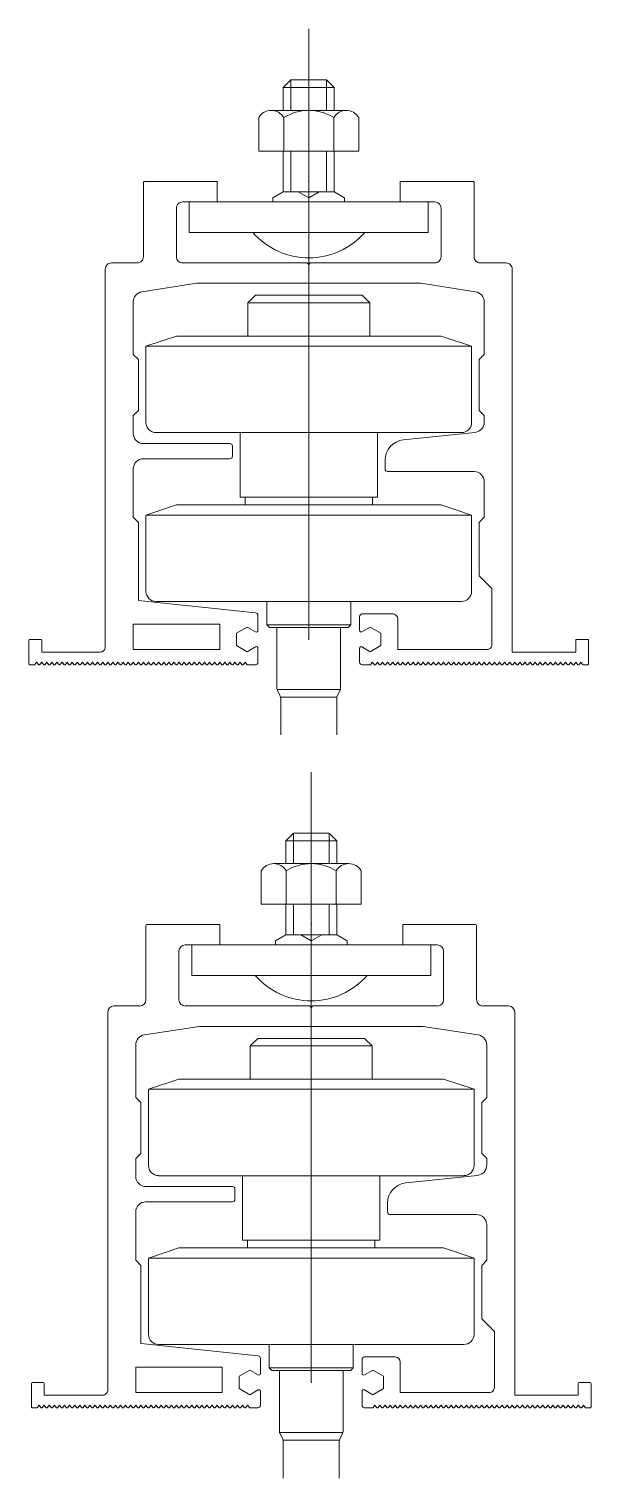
# Model space of a CAD drawing. Header units: inches. Extents: x 107967 to 757940, y -1505 to 368711.
# Drawn here: x 137441 to 138546, y 166437 to 169286 of the extents above; entities that cross this region are included whole.
import ezdxf

# ---------------------------------------------------------------- set-up
doc = ezdxf.new("R2010")
doc.units = ezdxf.units.IN
doc.header["$MEASUREMENT"] = 0

# ---------------------------------------------------------------- blocks, each defined once
blk = doc.blocks.new('P_RAIL_TYPE_SIDE_VIEW_110')
at = {"color": 1, "linetype": 'ByBlock', "lineweight": 15}
blk.add_line((0, -90), (0, 30), dxfattribs=at)
at = {"color": 0, "linetype": 'ByBlock', "lineweight": 15}
for points in [[(3.5, 14), (3.5, 20), (-3.5, 20), (-5, 18.5), (5, 18.5), (5, 14)], [(-3.5, 14), (-3.5, 20)], [(3.5, 20), (5, 18.5)], [(-5, 18.5), (-5, 14)], [(9.82, 12.58), (9.82, 6), (-9.82, 6), (-9.82, 12.58)], [(7.36, 14), (-7.38, 14)], [(-4.91, 12.58), (-4.91, 6)], [(4.91, 12.58), (4.91, 6)], [(-5, 6), (-5, -2), (5, -2), (7.05, -3.18), (7.05, -4)], [(-3.5, -2), (-3.5, 6)], [(3.5, 6), (3.5, -2)], [(5, 6), (5, -2)], [(-5, -2), (-7.05, -3.18), (-7.05, -4)], [(-2.05, -2), (0, -3.18), (2.05, -2)], [(0, -4), (0, -3.18)], [(-12, -23.86), (-10.5, -22.36), (10.5, -22.36), (12, -23.86)], [(-12, -30.36), (-12, -23.86), (12, -23.86), (12, -30.36)], [(13.5, -49.36), (13.5, -62.06), (-13.5, -62.06), (-13.5, -49.36)], [(12.5, -63.56), (12.5, -62.06), (0, -62.06), (-12.5, -62.06), (-12.5, -63.56)], [(32, -65.56), (26, -63.56), (0, -63.56), (-26, -63.56), (-32, -65.56)], [(-8.25, -82.56), (-8.25, -87.16), (8.25, -87.16), (7.75, -87.66), (0, -87.66), (-7.75, -87.66), (-8.25, -87.16)], [(8.25, -82.56), (8.25, -87.16)], [(-6.22, -99.87), (6.22, -99.87)], [(-6.14, -100.08), (-5.61, -101.15)], [(-5.53, -101.36), (5.53, -101.36)], [(-5.5, -108.8), (-5.5, -101.35)], [(5.5, -108.8), (5.5, -101.35)], [(6.14, -100.08), (5.61, -101.15)]]:
    blk.add_lwpolyline(points, dxfattribs=at)
for points in [[(-4.93, 12.58, 0.577407), (-9.83, 12.6)], [(4.91, 12.58, 0.288697), (-4.91, 12.58)], [(9.82, 12.58, 0.577407), (4.91, 12.58)], [(-38.16, -94.93), (-38.5, -94.5), (-38.84, -94.93, -0.477226), (-39.16, -94.93), (-39.5, -94.5), (-39.84, -94.93, -0.477226), (-40.16, -94.93), (-40.5, -94.5), (-40.84, -94.93, -0.477226), (-41.16, -94.93), (-41.5, -94.5), (-41.84, -94.93, -0.477226), (-42.16, -94.93), (-42.5, -94.5), (-42.84, -94.93, -0.477226), (-43.16, -94.93), (-43.5, -94.5), (-43.84, -94.93, -0.477226), (-44.16, -94.93), (-44.5, -94.5), (-44.84, -94.93, -0.477226), (-45.16, -94.93), (-45.5, -94.5), (-45.84, -94.93, -0.477226), (-46.16, -94.93), (-46.5, -94.5), (-46.84, -94.93, -0.477226), (-47.16, -94.93), (-47.5, -94.5), (-47.84, -94.93, -0.477226), (-48.16, -94.93), (-48.5, -94.5), (-48.84, -94.93, -0.477226), (-49.16, -94.93), (-49.5, -94.5), (-49.84, -94.93, -0.477226), (-50.16, -94.93), (-50.5, -94.5), (-50.84, -94.93, -0.477226), (-51.16, -94.93), (-51.5, -94.5), (-51.84, -94.93, -0.477226), (-52.16, -94.93), (-52.5, -94.5), (-52.84, -94.93, -0.477226), (-53.16, -94.93), (-53.5, -94.5), (-53.84, -94.93, -0.226384), (-54, -95), (-54.8, -95, -0.414214), (-55, -94.8), (-55, -90.2, -0.414214), (-54.8, -90), (-52.7, -90, -0.414214), (-52.5, -90.2), (-52.5, -92.5), (-41, -92.5, 0.414214), (-40, -91.5), (-40, -17.2, -0.414214), (-38.8, -16), (-33.7, -16, 0.414214), (-32.5, -14.8), (-32.5, -0.2, -0.414214), (-32.3, 0), (-18, 0), (-18, -4), (-24.8, -4, 0.414214), (-26, -5.2), (-26, -14.8, 0.414214), (-24.8, -16), (-0.3, -16), (0, -16.3), (0.3, -16), (24.8, -16, 0.414214), (26, -14.8), (26, -5.2, 0.414214), (24.8, -4), (18, -4), (18, 0), (32.3, 0, -0.414214), (32.5, -0.2), (32.5, -14.8, 0.414214), (33.7, -16), (38.8, -16, -0.414214), (40, -17.2), (40, -92.5), (52.5, -92.5), (52.5, -90.2, -0.414214), (52.7, -90), (54.8, -90, -0.414214), (55, -90.2), (55, -94.8, -0.414214), (54.8, -95), (54, -95, -0.226384), (53.84, -94.93), (53.5, -94.5), (53.16, -94.93, -0.477226), (52.84, -94.93), (52.5, -94.5), (52.16, -94.93, -0.477226), (51.84, -94.93), (51.5, -94.5), (51.16, -94.93, -0.477226), (50.84, -94.93), (50.5, -94.5), (50.16, -94.93, -0.477226), (49.84, -94.93), (49.5, -94.5), (49.16, -94.93, -0.477226), (48.84, -94.93), (48.5, -94.5), (48.16, -94.93, -0.477226), (47.84, -94.93), (47.5, -94.5), (47.16, -94.93, -0.477226), (46.84, -94.93), (46.5, -94.5), (46.16, -94.93, -0.477226), (45.84, -94.93), (45.5, -94.5), (45.16, -94.93, -0.477226), (44.84, -94.93), (44.5, -94.5), (44.16, -94.93, -0.477226), (43.84, -94.93), (43.5, -94.5), (43.16, -94.93, -0.477226), (42.84, -94.93), (42.5, -94.5), (42.16, -94.93, -0.477226), (41.84, -94.93), (41.5, -94.5), (41.16, -94.93, -0.477226), (40.84, -94.93), (40.5, -94.5), (40.16, -94.93, -0.477226), (39.84, -94.93), (39.5, -94.5), (39.16, -94.93, -0.477226), (38.84, -94.93), (38.5, -94.5), (38.16, -94.93, -0.477226), (37.84, -94.93)], [(-11, -10, 0.454545), (11, -10)], [(-10.45, -88.53, 0.57735), (-10, -88.27), (-10, -85.27, 0.383864), (-10.45, -84.77), (-33.5, -82.35), (-33.5, -67), (-34.5, -66), (-34.5, -56.5, -0.414214), (-32.5, -54.5), (-15.5, -54.5, 0.414214), (-15, -54), (-15, -52, 0.414214), (-15.5, -51.5), (-32.5, -51.5, -0.414214), (-34.5, -49.5), (-34.5, -46), (-33.5, -45), (-33.5, -35), (-34.5, -34), (-34.5, -23.65, -0.369911), (-32.81, -21.67), (-22, -20), (22, -20), (32.81, -21.67, -0.369911), (34.5, -23.65), (34.5, -34), (33.5, -35), (33.5, -45), (34.5, -46), (34.5, -47.31, -0.383864), (32.71, -49.3), (18.58, -50.78, 0.383864), (15, -54.76), (15, -56.5, 0.414214), (15.5, -57), (32.5, -57, -0.414214), (34.5, -59), (34.5, -66), (33.5, -67), (33.5, -77.5), (36, -80), (36, -91, -0.414214), (35, -92), (17.5, -92), (17.5, -86, 0.414214), (16.5, -85), (10.5, -85, 0.414214), (10, -85.5), (10, -88.27, 0.57735), (10.45, -88.53), (12.1, -87.58), (14.2, -88.79), (14.2, -91.21), (12.1, -92.42), (10.45, -91.47)], [(-32, -32.36), (-32, -47.36, 0.414214), (-30, -49.36), (0, -49.36), (30, -49.36, 0.414214), (32, -47.36), (32, -32.36)], [(-12.16, -94.93, 0.226384), (-12, -95), (-10.5, -95, 0.414214), (-10, -94.5), (-10, -91.73, 0.57735), (-10.45, -91.47), (-12.1, -92.42), (-14.2, -91.21), (-14.2, -88.79), (-12.1, -87.58), (-10.45, -88.53)], [(-6.14, -100.08, -0.116434), (-6.25, -99.63), (-6.25, -87.66)], [(6.14, -100.08, 0.116434), (6.25, -99.63), (6.25, -87.66)], [(10.45, -91.47, 0.57735), (10, -91.73), (10, -94.5, 0.414214), (10.5, -95), (12, -95, 0.226384), (12.16, -94.93), (12.5, -94.5), (12.84, -94.93)], [(-37.16, -94.93), (-37.5, -94.5), (-37.84, -94.93, -0.477226), (-38.16, -94.93)], [(-36.16, -94.93), (-36.5, -94.5), (-36.84, -94.93, -0.477226), (-37.16, -94.93)], [(-35.16, -94.93), (-35.5, -94.5), (-35.84, -94.93, -0.477226), (-36.16, -94.93)], [(-34.16, -94.93), (-34.5, -94.5), (-34.84, -94.93, -0.477226), (-35.16, -94.93)], [(-33.16, -94.93), (-33.5, -94.5), (-33.84, -94.93, -0.477226), (-34.16, -94.93)], [(-32.16, -94.93), (-32.5, -94.5), (-32.84, -94.93, -0.477226), (-33.16, -94.93)], [(-31.16, -94.93), (-31.5, -94.5), (-31.84, -94.93, -0.477226), (-32.16, -94.93)], [(-30.16, -94.93), (-30.5, -94.5), (-30.84, -94.93, -0.477226), (-31.16, -94.93)], [(-29.16, -94.93), (-29.5, -94.5), (-29.84, -94.93, -0.477226), (-30.16, -94.93)], [(-28.16, -94.93), (-28.5, -94.5), (-28.84, -94.93, -0.477226), (-29.16, -94.93)], [(-27.16, -94.93), (-27.5, -94.5), (-27.84, -94.93, -0.477226), (-28.16, -94.93)], [(-26.16, -94.93), (-26.5, -94.5), (-26.84, -94.93, -0.477226), (-27.16, -94.93)], [(-25.16, -94.93), (-25.5, -94.5), (-25.84, -94.93, -0.477226), (-26.16, -94.93)], [(-24.16, -94.93), (-24.5, -94.5), (-24.84, -94.93, -0.477226), (-25.16, -94.93)], [(-23.16, -94.93), (-23.5, -94.5), (-23.84, -94.93, -0.477226), (-24.16, -94.93)], [(-22.16, -94.93), (-22.5, -94.5), (-22.84, -94.93, -0.477226), (-23.16, -94.93)], [(-21.16, -94.93), (-21.5, -94.5), (-21.84, -94.93, -0.477226), (-22.16, -94.93)], [(-20.16, -94.93), (-20.5, -94.5), (-20.84, -94.93, -0.477226), (-21.16, -94.93)], [(-19.16, -94.93), (-19.5, -94.5), (-19.84, -94.93, -0.477226), (-20.16, -94.93)], [(-18.16, -94.93), (-18.5, -94.5), (-18.84, -94.93, -0.477226), (-19.16, -94.93)], [(-17.16, -94.93), (-17.5, -94.5), (-17.84, -94.93, -0.477226), (-18.16, -94.93)], [(-16.16, -94.93), (-16.5, -94.5), (-16.84, -94.93, -0.477226), (-17.16, -94.93)], [(-15.16, -94.93), (-15.5, -94.5), (-15.84, -94.93, -0.477226), (-16.16, -94.93)], [(-14.16, -94.93), (-14.5, -94.5), (-14.84, -94.93, -0.477226), (-15.16, -94.93)], [(-13.16, -94.93), (-13.5, -94.5), (-13.84, -94.93, -0.477226), (-14.16, -94.93)], [(-12.16, -94.93), (-12.5, -94.5), (-12.84, -94.93, -0.477226), (-13.16, -94.93)], [(12.84, -94.93, 0.477226), (13.16, -94.93), (13.5, -94.5), (13.84, -94.93)], [(13.84, -94.93, 0.477226), (14.16, -94.93), (14.5, -94.5), (14.84, -94.93)], [(14.84, -94.93, 0.477226), (15.16, -94.93), (15.5, -94.5), (15.84, -94.93)], [(15.84, -94.93, 0.477226), (16.16, -94.93), (16.5, -94.5), (16.84, -94.93)], [(16.84, -94.93, 0.477226), (17.16, -94.93), (17.5, -94.5), (17.84, -94.93)], [(17.84, -94.93, 0.477226), (18.16, -94.93), (18.5, -94.5), (18.84, -94.93)], [(18.84, -94.93, 0.477226), (19.16, -94.93), (19.5, -94.5), (19.84, -94.93)], [(19.84, -94.93, 0.477226), (20.16, -94.93), (20.5, -94.5), (20.84, -94.93)], [(20.84, -94.93, 0.477226), (21.16, -94.93), (21.5, -94.5), (21.84, -94.93)], [(21.84, -94.93, 0.477226), (22.16, -94.93), (22.5, -94.5), (22.84, -94.93)], [(22.84, -94.93, 0.477226), (23.16, -94.93), (23.5, -94.5), (23.84, -94.93)], [(23.84, -94.93, 0.477226), (24.16, -94.93), (24.5, -94.5), (24.84, -94.93)], [(24.84, -94.93, 0.477226), (25.16, -94.93), (25.5, -94.5), (25.84, -94.93)], [(25.84, -94.93, 0.477226), (26.16, -94.93), (26.5, -94.5), (26.84, -94.93)], [(26.84, -94.93, 0.477226), (27.16, -94.93), (27.5, -94.5), (27.84, -94.93)], [(27.84, -94.93, 0.477226), (28.16, -94.93), (28.5, -94.5), (28.84, -94.93)], [(28.84, -94.93, 0.477226), (29.16, -94.93), (29.5, -94.5), (29.84, -94.93)], [(29.84, -94.93, 0.477226), (30.16, -94.93), (30.5, -94.5), (30.84, -94.93)], [(30.84, -94.93, 0.477226), (31.16, -94.93), (31.5, -94.5), (31.84, -94.93)], [(31.84, -94.93, 0.477226), (32.16, -94.93), (32.5, -94.5), (32.84, -94.93)], [(32.84, -94.93, 0.477226), (33.16, -94.93), (33.5, -94.5), (33.84, -94.93)], [(33.84, -94.93, 0.477226), (34.16, -94.93), (34.5, -94.5), (34.84, -94.93)], [(34.84, -94.93, 0.477226), (35.16, -94.93), (35.5, -94.5), (35.84, -94.93)], [(35.84, -94.93, 0.477226), (36.16, -94.93), (36.5, -94.5), (36.84, -94.93)], [(36.84, -94.93, 0.477226), (37.16, -94.93), (37.5, -94.5), (37.84, -94.93)], [(-5.5, -101.59, 0.116434), (-5.61, -101.15)], [(5.61, -101.15, 0.116434), (5.5, -101.59)]]:
    blk.add_lwpolyline(points, format="xyb", dxfattribs=at)
for points in [[(-23.5, -10), (-23.5, -4), (23.5, -4), (23.5, -10)], [(0, -32.36), (-32, -32.36), (-26, -30.36), (0, -30.36), (26, -30.36), (32, -32.36)], [(-17.5, -87), (-17.5, -92), (-34.5, -92), (-34.5, -87)]]:
    blk.add_lwpolyline(points, close=True, dxfattribs=at)
blk.add_lwpolyline([(0, -82.56), (-30, -82.56, -0.414214), (-32, -80.56), (-32, -65.56), (0, -65.56), (32, -65.56), (32, -80.56, -0.414214), (30, -82.56)], format="xyb", close=True, dxfattribs=at)
at = {"color": 1, "linetype": 'ByBlock', "lineweight": 15}
for p in [(0, 0), (0, -90)]:
    blk.add_point(p, dxfattribs=at)
blk = doc.blocks.new('P_RAIL_TYPE_SIDE_VIEW_110_TREO_OC')
at = {"color": 1, "linetype": 'ByBlock', "lineweight": 15}
blk.add_line((0, -90), (0, 30), dxfattribs=at)
at = {"color": 0, "linetype": 'ByBlock', "lineweight": 15}
for p, q in [((-3.5, 18), (-5, 16.5)), ((-3.5, 12), (-3.5, 18)), ((3.5, 18), (-3.5, 18)), ((3.5, 18), (5, 16.5)), ((3.5, 12), (3.5, 18)), ((-5, 16.5), (-5, 12)), ((-5, 16.5), (5, 16.5)), ((5, 16.5), (5, 12)), ((7.36, 12), (-7.38, 12)), ((-9.82, 4), (-9.82, 10.58)), ((-4.91, 10.58), (-4.91, 4)), ((4.91, 10.58), (4.91, 4)), ((9.82, 10.58), (9.82, 4)), ((9.82, 4), (-9.82, 4)), ((-5, 4), (-5, -2)), ((-3.5, -2), (-3.5, 4)), ((3.5, 4), (3.5, -2)), ((5, 4), (5, -2)), ((-32.5, -14.8), (-32.5, -0.2)), ((-32.3, 0), (-18, 0)), ((-18, 0), (-18, -4)), ((-5, -2), (-7.05, -3.18)), ((-5, -2), (5, -2)), ((-2.05, -2), (0, -3.18)), ((0, -3.18), (2.05, -2)), ((5, -2), (7.05, -3.18)), ((18, -4), (18, 0)), ((18, 0), (32.3, 0)), ((32.5, -0.2), (32.5, -14.8)), ((-26, -5.2), (-26, -14.8)), ((-18, -4), (-24.8, -4)), ((-23.5, -10), (-23.5, -4)), ((-23.5, -4), (23.5, -4)), ((-7.05, -3.18), (-7.05, -4)), ((0, -4), (0, -3.18)), ((7.05, -3.18), (7.05, -4)), ((24.8, -4), (18, -4)), ((23.5, -4), (23.5, -10)), ((26, -14.8), (26, -5.2)), ((23.5, -10), (-23.5, -10)), ((-38.8, -16), (-33.7, -16)), ((-24.8, -16), (-0.3, -16)), ((-0.3, -16), (0, -16.3)), ((0, -16.3), (0.3, -16)), ((0.3, -16), (24.8, -16)), ((33.7, -16), (38.8, -16)), ((-40, -91.5), (-40, -17.2)), ((40, -17.2), (40, -92.5)), ((-32.81, -21.67), (-22, -20)), ((-22, -20), (22, -20)), ((-12, -23.86), (-10.5, -22.36)), ((-10.5, -22.36), (10.5, -22.36)), ((10.5, -22.36), (12, -23.86)), ((22, -20), (32.81, -21.67)), ((-34.5, -34), (-34.5, -23.65)), ((-12, -30.36), (-12, -23.86)), ((-12, -23.86), (12, -23.86)), ((12, -23.86), (12, -30.36)), ((34.5, -23.65), (34.5, -34)), ((-32, -32.36), (-26, -30.36)), ((-26, -30.36), (0, -30.36)), ((0, -30.36), (26, -30.36)), ((26, -30.36), (32, -32.36)), ((-33.5, -35), (-34.5, -34)), ((0, -32.36), (-32, -32.36)), ((-32, -32.36), (-32, -47.36)), ((32, -32.36), (0, -32.36)), ((32, -47.36), (32, -32.36)), ((34.5, -34), (33.5, -35)), ((-33.5, -45), (-33.5, -35)), ((33.5, -35), (33.5, -45)), ((-34.5, -46), (-33.5, -45)), ((33.5, -45), (34.5, -46)), ((-34.5, -49.5), (-34.5, -46)), ((34.5, -46), (34.5, -47.31)), ((-30, -49.36), (0, -49.36)), ((-13.5, -62.06), (-13.5, -49.36)), ((0, -49.36), (30, -49.36)), ((13.5, -49.36), (13.5, -62.06)), ((32.71, -49.3), (18.58, -50.78)), ((-15.5, -51.5), (-32.5, -51.5)), ((-15, -54), (-15, -52)), ((-34.5, -66), (-34.5, -56.5)), ((-32.5, -54.5), (-15.5, -54.5)), ((15, -54.76), (15, -56.5)), ((15.5, -57), (32.5, -57)), ((34.5, -59), (34.5, -66)), ((13.5, -62.06), (-13.5, -62.06)), ((0, -62.06), (-12.5, -62.06)), ((-12.5, -62.06), (-12.5, -63.56)), ((12.5, -62.06), (0, -62.06)), ((12.5, -63.56), (12.5, -62.06)), ((-26, -63.56), (-32, -65.56)), ((0, -63.56), (-26, -63.56)), ((26, -63.56), (0, -63.56)), ((32, -65.56), (26, -63.56)), ((-33.5, -67), (-34.5, -66)), ((-33.5, -82.35), (-33.5, -67)), ((-32, -80.56), (-32, -65.56)), ((-32, -65.56), (0, -65.56)), ((0, -65.56), (32, -65.56)), ((32, -65.56), (32, -80.56)), ((34.5, -66), (33.5, -67)), ((33.5, -67), (33.5, -77.5)), ((33.5, -77.5), (36, -80)), ((-10.45, -84.77), (-33.5, -82.35)), ((0, -82.56), (-30, -82.56)), ((-8.25, -82.56), (-8.25, -87.16)), ((30, -82.56), (0, -82.56)), ((8.25, -82.56), (8.25, -87.16)), ((36, -80), (36, -91)), ((-10, -88.27), (-10, -85.27)), ((16.5, -85), (10.5, -85)), ((-34.5, -92), (-34.5, -87)), ((-34.5, -87), (-17.5, -87)), ((-17.5, -87), (-17.5, -92)), ((-14.2, -88.79), (-12.1, -87.58)), ((-12.1, -87.58), (-10.45, -88.53)), ((-8.25, -87.16), (8.25, -87.16)), ((-7.75, -87.66), (-8.25, -87.16)), ((0, -87.66), (-7.75, -87.66)), ((-6.25, -99.63), (-6.25, -87.66)), ((7.75, -87.66), (0, -87.66)), ((6.25, -99.63), (6.25, -87.66)), ((8.25, -87.16), (7.75, -87.66)), ((10, -85.5), (10, -88.27)), ((10.45, -88.53), (12.1, -87.58)), ((12.1, -87.58), (14.2, -88.79)), ((17.5, -92), (17.5, -86)), ((-55, -94.8), (-55, -90.2)), ((-54.8, -90), (-52.7, -90)), ((-52.5, -90.2), (-52.5, -92.5)), ((-14.2, -91.21), (-14.2, -88.79)), ((14.2, -88.79), (14.2, -91.21)), ((52.5, -92.5), (52.5, -90.2)), ((52.7, -90), (54.8, -90)), ((55, -90.2), (55, -94.8)), ((-52.5, -92.5), (-41, -92.5)), ((-17.5, -92), (-34.5, -92)), ((-12.1, -92.42), (-14.2, -91.21)), ((-10.45, -91.47), (-12.1, -92.42)), ((-10, -94.5), (-10, -91.73)), ((10, -91.73), (10, -94.5)), ((12.1, -92.42), (10.45, -91.47)), ((14.2, -91.21), (12.1, -92.42)), ((35, -92), (17.5, -92)), ((40, -92.5), (52.5, -92.5)), ((-54, -95), (-54.8, -95)), ((-53.5, -94.5), (-53.84, -94.93)), ((-53.16, -94.93), (-53.5, -94.5)), ((-52.5, -94.5), (-52.84, -94.93)), ((-52.16, -94.93), (-52.5, -94.5)), ((-51.5, -94.5), (-51.84, -94.93)), ((-51.16, -94.93), (-51.5, -94.5)), ((-50.5, -94.5), (-50.84, -94.93)), ((-50.16, -94.93), (-50.5, -94.5)), ((-49.5, -94.5), (-49.84, -94.93)), ((-49.16, -94.93), (-49.5, -94.5)), ((-48.5, -94.5), (-48.84, -94.93)), ((-48.16, -94.93), (-48.5, -94.5)), ((-47.5, -94.5), (-47.84, -94.93)), ((-47.16, -94.93), (-47.5, -94.5)), ((-46.5, -94.5), (-46.84, -94.93)), ((-46.16, -94.93), (-46.5, -94.5)), ((-45.5, -94.5), (-45.84, -94.93)), ((-45.16, -94.93), (-45.5, -94.5)), ((-44.5, -94.5), (-44.84, -94.93)), ((-44.16, -94.93), (-44.5, -94.5)), ((-43.5, -94.5), (-43.84, -94.93)), ((-43.16, -94.93), (-43.5, -94.5)), ((-42.5, -94.5), (-42.84, -94.93)), ((-42.16, -94.93), (-42.5, -94.5)), ((-41.5, -94.5), (-41.84, -94.93)), ((-41.16, -94.93), (-41.5, -94.5)), ((-40.5, -94.5), (-40.84, -94.93)), ((-40.16, -94.93), (-40.5, -94.5)), ((-39.5, -94.5), (-39.84, -94.93)), ((-39.16, -94.93), (-39.5, -94.5)), ((-38.5, -94.5), (-38.84, -94.93)), ((-38.16, -94.93), (-38.5, -94.5)), ((-37.5, -94.5), (-37.84, -94.93)), ((-37.16, -94.93), (-37.5, -94.5)), ((-36.5, -94.5), (-36.84, -94.93)), ((-36.16, -94.93), (-36.5, -94.5)), ((-35.5, -94.5), (-35.84, -94.93)), ((-35.16, -94.93), (-35.5, -94.5)), ((-34.5, -94.5), (-34.84, -94.93)), ((-34.16, -94.93), (-34.5, -94.5)), ((-33.5, -94.5), (-33.84, -94.93)), ((-33.16, -94.93), (-33.5, -94.5)), ((-32.5, -94.5), (-32.84, -94.93)), ((-32.16, -94.93), (-32.5, -94.5)), ((-31.5, -94.5), (-31.84, -94.93)), ((-31.16, -94.93), (-31.5, -94.5)), ((-30.5, -94.5), (-30.84, -94.93)), ((-30.16, -94.93), (-30.5, -94.5)), ((-29.5, -94.5), (-29.84, -94.93)), ((-29.16, -94.93), (-29.5, -94.5)), ((-28.5, -94.5), (-28.84, -94.93)), ((-28.16, -94.93), (-28.5, -94.5)), ((-27.5, -94.5), (-27.84, -94.93)), ((-27.16, -94.93), (-27.5, -94.5)), ((-26.5, -94.5), (-26.84, -94.93)), ((-26.16, -94.93), (-26.5, -94.5)), ((-25.5, -94.5), (-25.84, -94.93)), ((-25.16, -94.93), (-25.5, -94.5)), ((-24.5, -94.5), (-24.84, -94.93)), ((-24.16, -94.93), (-24.5, -94.5)), ((-23.5, -94.5), (-23.84, -94.93)), ((-23.16, -94.93), (-23.5, -94.5)), ((-22.5, -94.5), (-22.84, -94.93)), ((-22.16, -94.93), (-22.5, -94.5)), ((-21.5, -94.5), (-21.84, -94.93)), ((-21.16, -94.93), (-21.5, -94.5)), ((-20.5, -94.5), (-20.84, -94.93)), ((-20.16, -94.93), (-20.5, -94.5)), ((-19.5, -94.5), (-19.84, -94.93)), ((-19.16, -94.93), (-19.5, -94.5)), ((-18.5, -94.5), (-18.84, -94.93)), ((-18.16, -94.93), (-18.5, -94.5)), ((-17.5, -94.5), (-17.84, -94.93)), ((-17.16, -94.93), (-17.5, -94.5)), ((-16.5, -94.5), (-16.84, -94.93)), ((-16.16, -94.93), (-16.5, -94.5)), ((-15.5, -94.5), (-15.84, -94.93)), ((-15.16, -94.93), (-15.5, -94.5)), ((-14.5, -94.5), (-14.84, -94.93)), ((-14.16, -94.93), (-14.5, -94.5)), ((-13.5, -94.5), (-13.84, -94.93)), ((-13.16, -94.93), (-13.5, -94.5)), ((-12.5, -94.5), (-12.84, -94.93)), ((-12.16, -94.93), (-12.5, -94.5)), ((-12, -95), (-10.5, -95)), ((10.5, -95), (12, -95)), ((12.16, -94.93), (12.5, -94.5)), ((12.5, -94.5), (12.84, -94.93)), ((13.16, -94.93), (13.5, -94.5)), ((13.5, -94.5), (13.84, -94.93)), ((14.16, -94.93), (14.5, -94.5)), ((14.5, -94.5), (14.84, -94.93)), ((15.16, -94.93), (15.5, -94.5)), ((15.5, -94.5), (15.84, -94.93)), ((16.16, -94.93), (16.5, -94.5)), ((16.5, -94.5), (16.84, -94.93)), ((17.16, -94.93), (17.5, -94.5)), ((17.5, -94.5), (17.84, -94.93)), ((18.16, -94.93), (18.5, -94.5)), ((18.5, -94.5), (18.84, -94.93)), ((19.16, -94.93), (19.5, -94.5)), ((19.5, -94.5), (19.84, -94.93)), ((20.16, -94.93), (20.5, -94.5)), ((20.5, -94.5), (20.84, -94.93)), ((21.16, -94.93), (21.5, -94.5)), ((21.5, -94.5), (21.84, -94.93)), ((22.16, -94.93), (22.5, -94.5)), ((22.5, -94.5), (22.84, -94.93)), ((23.16, -94.93), (23.5, -94.5)), ((23.5, -94.5), (23.84, -94.93)), ((24.16, -94.93), (24.5, -94.5)), ((24.5, -94.5), (24.84, -94.93)), ((25.16, -94.93), (25.5, -94.5)), ((25.5, -94.5), (25.84, -94.93)), ((26.16, -94.93), (26.5, -94.5)), ((26.5, -94.5), (26.84, -94.93)), ((27.16, -94.93), (27.5, -94.5)), ((27.5, -94.5), (27.84, -94.93)), ((28.16, -94.93), (28.5, -94.5)), ((28.5, -94.5), (28.84, -94.93)), ((29.16, -94.93), (29.5, -94.5)), ((29.5, -94.5), (29.84, -94.93)), ((30.16, -94.93), (30.5, -94.5)), ((30.5, -94.5), (30.84, -94.93)), ((31.16, -94.93), (31.5, -94.5)), ((31.5, -94.5), (31.84, -94.93)), ((32.16, -94.93), (32.5, -94.5)), ((32.5, -94.5), (32.84, -94.93)), ((33.16, -94.93), (33.5, -94.5)), ((33.5, -94.5), (33.84, -94.93)), ((34.16, -94.93), (34.5, -94.5)), ((34.5, -94.5), (34.84, -94.93)), ((35.16, -94.93), (35.5, -94.5)), ((35.5, -94.5), (35.84, -94.93)), ((36.16, -94.93), (36.5, -94.5)), ((36.5, -94.5), (36.84, -94.93)), ((37.16, -94.93), (37.5, -94.5)), ((37.5, -94.5), (37.84, -94.93)), ((38.5, -94.5), (38.16, -94.93)), ((38.84, -94.93), (38.5, -94.5)), ((39.5, -94.5), (39.16, -94.93)), ((39.84, -94.93), (39.5, -94.5)), ((40.5, -94.5), (40.16, -94.93)), ((40.84, -94.93), (40.5, -94.5)), ((41.5, -94.5), (41.16, -94.93)), ((41.84, -94.93), (41.5, -94.5)), ((42.5, -94.5), (42.16, -94.93)), ((42.84, -94.93), (42.5, -94.5)), ((43.5, -94.5), (43.16, -94.93)), ((43.84, -94.93), (43.5, -94.5)), ((44.5, -94.5), (44.16, -94.93)), ((44.84, -94.93), (44.5, -94.5)), ((45.5, -94.5), (45.16, -94.93)), ((45.84, -94.93), (45.5, -94.5)), ((46.5, -94.5), (46.16, -94.93)), ((46.84, -94.93), (46.5, -94.5)), ((47.5, -94.5), (47.16, -94.93)), ((47.84, -94.93), (47.5, -94.5)), ((48.5, -94.5), (48.16, -94.93)), ((48.84, -94.93), (48.5, -94.5)), ((49.5, -94.5), (49.16, -94.93)), ((49.84, -94.93), (49.5, -94.5)), ((50.5, -94.5), (50.16, -94.93)), ((50.84, -94.93), (50.5, -94.5)), ((51.5, -94.5), (51.16, -94.93)), ((51.84, -94.93), (51.5, -94.5)), ((52.5, -94.5), (52.16, -94.93)), ((52.84, -94.93), (52.5, -94.5)), ((53.5, -94.5), (53.16, -94.93)), ((53.84, -94.93), (53.5, -94.5)), ((54.8, -95), (54, -95)), ((-6.22, -99.87), (6.22, -99.87)), ((-6.14, -100.08), (-5.61, -101.15)), ((-5.53, -101.36), (5.53, -101.36)), ((-5.5, -108.8), (-5.5, -101.35)), ((5.5, -108.8), (5.5, -101.35)), ((6.14, -100.08), (5.61, -101.15))]:
    blk.add_line(p, q, dxfattribs=at)
for centre, major_axis, start_param, end_param in [((-7.38, 9.17), (2, 2), 6.018196, 8.11276), ((0, 2.79), (6.51, 6.51), 0.223289, 1.347508), ((7.36, 9.17), (-2, 2), 4.450505, 6.545069), ((-32.3, -0.2), (-0.141, 0.141), -0.785398, 0.785398), ((32.3, -0.2), (0.141, 0.141), 5.497787, 7.068583), ((-24.8, -5.2), (0.849, 0.849), 0.785398, 2.356194), ((24.8, -5.2), (-0.849, 0.849), 3.926991, 5.497787), ((0, -0.4), (10.32, 10.32), 3.073736, 4.780246), ((-38.8, -17.2), (-0.849, 0.849), -0.785398, 0.785398), ((-33.7, -14.8), (0.849, 0.849), 3.926991, 5.497787), ((-24.8, -14.8), (0.849, 0.849), 2.356194, 3.926991), ((24.8, -14.8), (0.849, 0.849), 3.926991, 5.497787), ((33.7, -14.8), (-0.849, 0.849), 0.785398, 2.356194), ((38.8, -17.2), (0.849, 0.849), 5.497787, 7.068583), ((-32.5, -23.65), (-1.41, 1.41), -0.631809, 0.785398), ((32.5, -23.65), (1.41, 1.41), 5.497787, 6.914994), ((-30, -47.36), (1.41, 1.41), 2.356194, 3.926991), ((30, -47.36), (-1.41, 1.41), 2.356194, 3.926991), ((32.5, -47.31), (-1.41, 1.41), 2.460914, 3.926991), ((-32.5, -49.5), (1.41, 1.41), 2.356194, 3.926991), ((19, -54.76), (2.83, 2.83), 0.890118, 2.356194), ((-15.5, -52), (0.354, 0.354), 5.497787, 7.068583), ((-15.5, -54), (-0.354, 0.354), 2.356194, 3.926991), ((-32.5, -56.5), (-1.41, 1.41), -0.785398, 0.785398), ((15.5, -56.5), (-0.354, 0.354), 0.785398, 2.356194), ((32.5, -59), (1.41, 1.41), 5.497787, 7.068583), ((-30, -80.56), (1.41, 1.41), 2.356194, 3.926991), ((30, -80.56), (-1.41, 1.41), 2.356194, 3.926991), ((-10.5, -85.27), (-0.354, 0.354), 3.926991, 5.393067), ((10.5, -85.5), (-0.354, 0.354), -0.785398, 0.785398), ((16.5, -86), (0.707, 0.707), 5.497787, 7.068583), ((-10.3, -88.27), (-0.212, 0.212), 1.832596, 3.926991), ((10.3, -88.27), (0.212, 0.212), 2.356194, 4.45059), ((-54.8, -90.2), (-0.141, 0.141), -0.785398, 0.785398), ((-52.7, -90.2), (0.141, 0.141), 5.497787, 7.068583), ((35, -91), (-0.707, 0.707), 2.356194, 3.926991), ((52.7, -90.2), (-0.141, 0.141), -0.785398, 0.785398), ((54.8, -90.2), (0.141, 0.141), 5.497787, 7.068583), ((-41, -91.5), (-0.707, 0.707), 2.356194, 3.926991), ((-10.3, -91.73), (-0.212, 0.212), 3.926991, 6.021386), ((10.3, -91.73), (-0.212, 0.212), -1.308997, 0.785398), ((-54.8, -94.8), (0.141, 0.141), 2.356194, 3.926991), ((-54, -94.8), (0.141, 0.141), 3.926991, 4.817516), ((-53, -94.8), (-0.141, 0.141), 1.465669, 3.24672), ((-52, -94.8), (-0.141, 0.141), 1.465669, 3.24672), ((-51, -94.8), (-0.141, 0.141), 1.465669, 3.24672), ((-50, -94.8), (-0.141, 0.141), 1.465669, 3.24672), ((-49, -94.8), (-0.141, 0.141), 1.465669, 3.24672), ((-48, -94.8), (-0.141, 0.141), 1.465669, 3.24672), ((-47, -94.8), (-0.141, 0.141), 1.465669, 3.24672), ((-46, -94.8), (-0.141, 0.141), 1.465669, 3.24672), ((-45, -94.8), (-0.141, 0.141), 1.465669, 3.24672), ((-44, -94.8), (-0.141, 0.141), 1.465669, 3.24672), ((-43, -94.8), (-0.141, 0.141), 1.465669, 3.24672), ((-42, -94.8), (-0.141, 0.141), 1.465669, 3.24672), ((-41, -94.8), (-0.141, 0.141), 1.465669, 3.24672), ((-40, -94.8), (-0.141, 0.141), 1.465669, 3.24672), ((-39, -94.8), (-0.141, 0.141), 1.465669, 3.24672), ((-38, -94.8), (0.141, 0.141), 3.036466, 4.817516), ((-37, -94.8), (0.141, 0.141), 3.036466, 4.817516), ((-36, -94.8), (0.141, 0.141), 3.036466, 4.817516), ((-35, -94.8), (0.141, 0.141), 3.036466, 4.817516), ((-34, -94.8), (0.141, 0.141), 3.036466, 4.817516), ((-33, -94.8), (0.141, 0.141), 3.036466, 4.817516), ((-32, -94.8), (0.141, 0.141), 3.036466, 4.817516), ((-31, -94.8), (0.141, 0.141), 3.036466, 4.817516), ((-30, -94.8), (0.141, 0.141), 3.036466, 4.817516), ((-29, -94.8), (0.141, 0.141), 3.036466, 4.817516), ((-28, -94.8), (0.141, 0.141), 3.036466, 4.817516), ((-27, -94.8), (0.141, 0.141), 3.036466, 4.817516), ((-26, -94.8), (0.141, 0.141), 3.036466, 4.817516), ((-25, -94.8), (0.141, 0.141), 3.036466, 4.817516), ((-24, -94.8), (0.141, 0.141), 3.036466, 4.817516), ((-23, -94.8), (0.141, 0.141), 3.036466, 4.817516), ((-22, -94.8), (0.141, 0.141), 3.036466, 4.817516), ((-21, -94.8), (0.141, 0.141), 3.036466, 4.817516), ((-20, -94.8), (0.141, 0.141), 3.036466, 4.817516), ((-19, -94.8), (0.141, 0.141), 3.036466, 4.817516), ((-18, -94.8), (0.141, 0.141), 3.036466, 4.817516), ((-17, -94.8), (0.141, 0.141), 3.036466, 4.817516), ((-16, -94.8), (0.141, 0.141), 3.036466, 4.817516), ((-15, -94.8), (0.141, 0.141), 3.036466, 4.817516), ((-14, -94.8), (0.141, 0.141), 3.036466, 4.817516), ((-13, -94.8), (0.141, 0.141), 3.036466, 4.817516), ((-12, -94.8), (-0.141, 0.141), 1.465669, 2.356194), ((-10.5, -94.5), (-0.354, 0.354), 2.356194, 3.926991), ((10.5, -94.5), (0.354, 0.354), 2.356194, 3.926991), ((12, -94.8), (0.141, 0.141), 3.926991, 4.817516), ((13, -94.8), (0.141, 0.141), 3.036466, 4.817516), ((14, -94.8), (0.141, 0.141), 3.036466, 4.817516), ((15, -94.8), (0.141, 0.141), 3.036466, 4.817516), ((16, -94.8), (0.141, 0.141), 3.036466, 4.817516), ((17, -94.8), (0.141, 0.141), 3.036466, 4.817516), ((18, -94.8), (0.141, 0.141), 3.036466, 4.817516), ((19, -94.8), (0.141, 0.141), 3.036466, 4.817516), ((20, -94.8), (0.141, 0.141), 3.036466, 4.817516), ((21, -94.8), (0.141, 0.141), 3.036466, 4.817516), ((22, -94.8), (0.141, 0.141), 3.036466, 4.817516), ((23, -94.8), (0.141, 0.141), 3.036466, 4.817516), ((24, -94.8), (0.141, 0.141), 3.036466, 4.817516), ((25, -94.8), (0.141, 0.141), 3.036466, 4.817516), ((26, -94.8), (0.141, 0.141), 3.036466, 4.817516), ((27, -94.8), (0.141, 0.141), 3.036466, 4.817516), ((28, -94.8), (0.141, 0.141), 3.036466, 4.817516), ((29, -94.8), (0.141, 0.141), 3.036466, 4.817516), ((30, -94.8), (0.141, 0.141), 3.036466, 4.817516), ((31, -94.8), (0.141, 0.141), 3.036466, 4.817516), ((32, -94.8), (0.141, 0.141), 3.036466, 4.817516), ((33, -94.8), (0.141, 0.141), 3.036466, 4.817516), ((34, -94.8), (0.141, 0.141), 3.036466, 4.817516), ((35, -94.8), (0.141, 0.141), 3.036466, 4.817516), ((36, -94.8), (0.141, 0.141), 3.036466, 4.817516), ((37, -94.8), (0.141, 0.141), 3.036466, 4.817516), ((38, -94.8), (0.141, 0.141), 3.036466, 4.817516), ((39, -94.8), (-0.141, 0.141), 1.465669, 3.24672), ((40, -94.8), (-0.141, 0.141), 1.465669, 3.24672), ((41, -94.8), (-0.141, 0.141), 1.465669, 3.24672), ((42, -94.8), (-0.141, 0.141), 1.465669, 3.24672), ((43, -94.8), (-0.141, 0.141), 1.465669, 3.24672), ((44, -94.8), (-0.141, 0.141), 1.465669, 3.24672), ((45, -94.8), (-0.141, 0.141), 1.465669, 3.24672), ((46, -94.8), (-0.141, 0.141), 1.465669, 3.24672), ((47, -94.8), (-0.141, 0.141), 1.465669, 3.24672), ((48, -94.8), (-0.141, 0.141), 1.465669, 3.24672), ((49, -94.8), (-0.141, 0.141), 1.465669, 3.24672), ((50, -94.8), (-0.141, 0.141), 1.465669, 3.24672), ((51, -94.8), (-0.141, 0.141), 1.465669, 3.24672), ((52, -94.8), (-0.141, 0.141), 1.465669, 3.24672), ((53, -94.8), (-0.141, 0.141), 1.465669, 3.24672), ((54, -94.8), (-0.141, 0.141), 1.465669, 2.356194), ((54.8, -94.8), (-0.141, 0.141), 2.356194, 3.926991), ((-5.25, -99.63), (0.707, 0.707), 2.356194, 2.819842), ((5.25, -99.63), (-0.707, 0.707), 3.463343, 3.926991), ((-6.5, -101.59), (0.707, 0.707), 5.497787, 5.961435), ((6.5, -101.59), (-0.707, 0.707), 0.321751, 0.785398)]:
    blk.add_ellipse(centre, major_axis=major_axis, ratio=1, start_param=start_param, end_param=end_param, dxfattribs=at)
at = {"color": 1, "linetype": 'ByBlock', "lineweight": 15}
for p in [(0, 0), (0, -90)]:
    blk.add_point(p, dxfattribs=at)

msp = doc.modelspace()

# ---------------------------------------------------------------- block references
at = {"xscale": 10, "yscale": 10, "zscale": 0.3937007874015748}
msp.add_blockref('P_RAIL_TYPE_SIDE_VIEW_110', (137991.2, 168985.7), dxfattribs=at)
at = {"xscale": 10, "yscale": 10}
msp.add_blockref('P_RAIL_TYPE_SIDE_VIEW_110_TREO_OC', (137996.1, 167524.9), dxfattribs=at)

doc.saveas('drawing.dxf')
